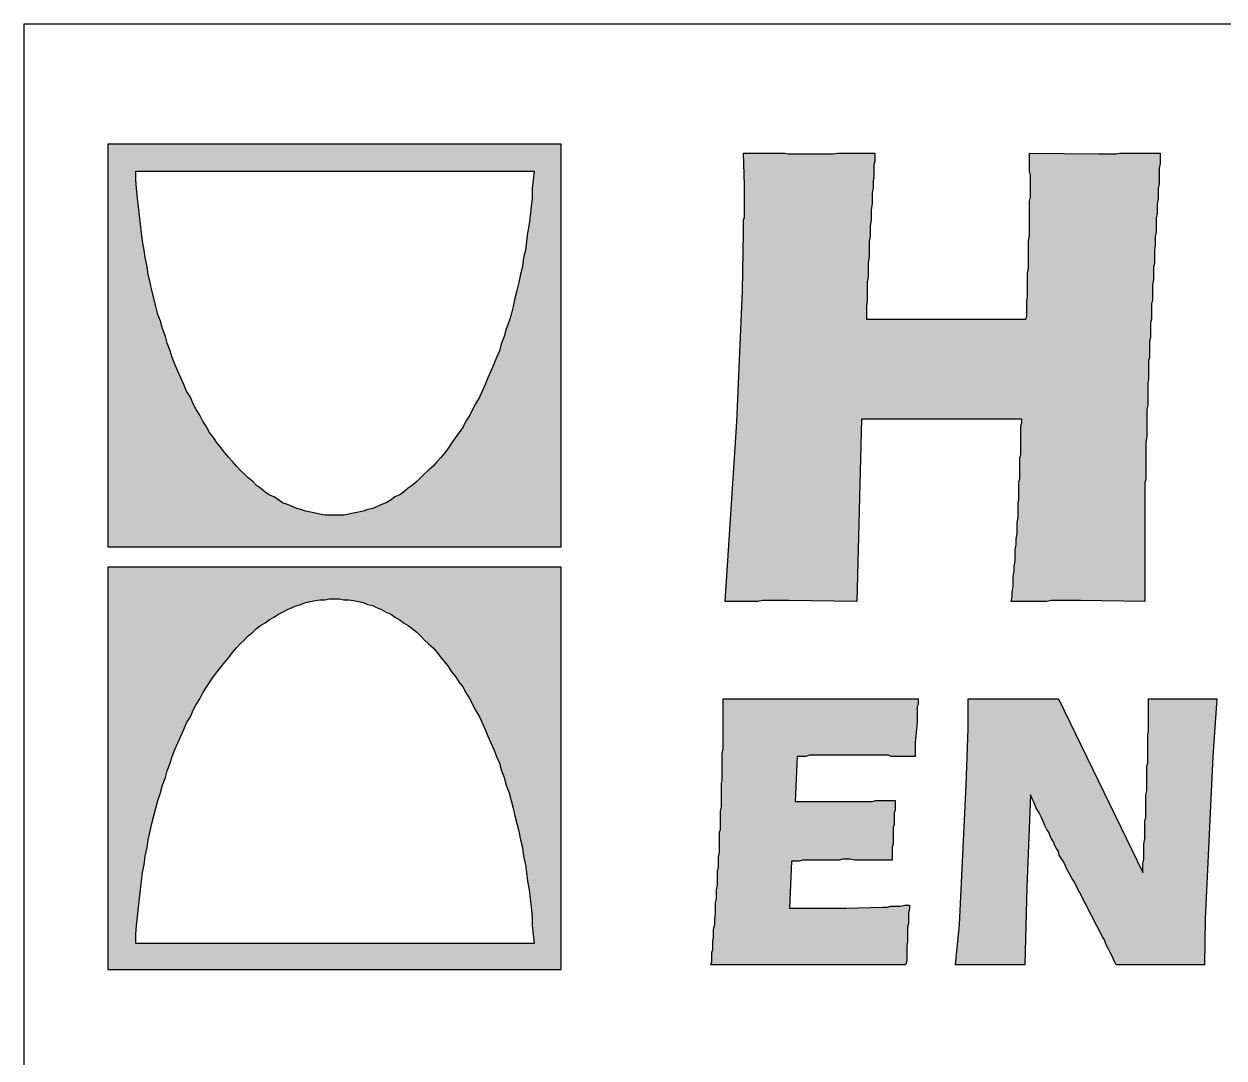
# Model space of a CAD drawing. Extents: x 0 to 48, y 0 to 36.
# Drawn here: x 44.5 to 45.535, y 6.531 to 7.422 of the extents above; entities that cross this region are included whole.
import ezdxf

# ---------------------------------------------------------------- set-up
doc = ezdxf.new("R2010")
doc.units = 0
doc.header["$LTSCALE"] = 10
doc.header["$MEASUREMENT"] = 0
doc.layers.add('BDR-18', color=1, linetype='Continuous')

# ---------------------------------------------------------------- blocks, each defined once
blk = doc.blocks.new('hel_logo_borderless')
at = {"layer": 'BDR-18', "linetype": 'ByBlock'}
h = blk.add_hatch(color=256, dxfattribs=at)
h.dxf.hatch_style = 1
h.paths.add_polyline_path([(0.4631, 1.7713), (0.4407, 1.7713), (0.0954, 1.7713), (0.0722, 1.7713), (0.0722, 1.4244), (0.4631, 1.4244)])
h.paths.add_polyline_path([(0.3844, 1.5378), (0.3811, 1.5328), (0.3786, 1.5279), (0.3753, 1.5229), (0.372, 1.5187), (0.3687, 1.5138), (0.3662, 1.5096), (0.3629, 1.5055), (0.3596, 1.5014), (0.3563, 1.498), (0.3529, 1.4939), (0.3488, 1.4906), (0.3455, 1.4873), (0.3422, 1.484), (0.3389, 1.4807), (0.3347, 1.4773), (0.3314, 1.4749), (0.3244, 1.4692), (0.3198, 1.4674), (0.3141, 1.4632), (0.3082, 1.4608), (0.3022, 1.4578), (0.2966, 1.4566), (0.2925, 1.455), (0.2884, 1.4542), (0.2842, 1.4533), (0.2801, 1.4525), (0.2759, 1.4517), (0.2718, 1.4517), (0.2677, 1.4517), (0.2635, 1.4517), (0.2594, 1.4517), (0.2552, 1.4525), (0.2511, 1.4533), (0.247, 1.4542), (0.2428, 1.455), (0.2387, 1.4566), (0.2354, 1.4575), (0.2312, 1.4591), (0.2271, 1.4608), (0.2229, 1.4624), (0.2196, 1.4649), (0.2155, 1.4674), (0.2114, 1.4691), (0.208, 1.4716), (0.2039, 1.4749), (0.2006, 1.4773), (0.1973, 1.4807), (0.1931, 1.484), (0.1898, 1.4873), (0.1865, 1.4906), (0.1832, 1.4939), (0.1799, 1.498), (0.1766, 1.5014), (0.1733, 1.5055), (0.17, 1.5096), (0.1666, 1.5138), (0.1633, 1.5187), (0.16, 1.5229), (0.1575, 1.5279), (0.1542, 1.5328), (0.1517, 1.5378), (0.1484, 1.5428), (0.1459, 1.5477), (0.1435, 1.5535), (0.1401, 1.5585), (0.1377, 1.5643), (0.1352, 1.5701), (0.1327, 1.5759), (0.1302, 1.5817), (0.1277, 1.5875), (0.1261, 1.5933), (0.1236, 1.5999), (0.1219, 1.6057), (0.1194, 1.6123), (0.1178, 1.6189), (0.1153, 1.6247), (0.1136, 1.6314), (0.112, 1.6388), (0.1103, 1.6454), (0.1072, 1.6579), (0.1062, 1.6661), (0.1045, 1.6736), (0.1037, 1.6802), (0.1021, 1.6877), (0.1012, 1.6951), (0.1004, 1.7026), (0.0996, 1.71), (0.0987, 1.7175), (0.0979, 1.7249), (0.0971, 1.7332), (0.0963, 1.7407), (0.0963, 1.7481), (0.4399, 1.7481), (0.4391, 1.7407), (0.4382, 1.7332), (0.4382, 1.7249), (0.4374, 1.7175), (0.4366, 1.71), (0.4357, 1.7026), (0.4341, 1.6951), (0.4333, 1.6877), (0.4324, 1.6802), (0.4308, 1.6736), (0.43, 1.6661), (0.4283, 1.6595), (0.4266, 1.6521), (0.425, 1.6454), (0.4233, 1.6388), (0.4208, 1.6276), (0.4184, 1.6189), (0.4159, 1.6123), (0.4142, 1.6057), (0.4117, 1.5999), (0.4101, 1.5933), (0.4076, 1.5875), (0.4051, 1.5817), (0.4026, 1.5759), (0.4001, 1.5701), (0.3977, 1.5643), (0.3941, 1.556), (0.3894, 1.5477), (0.3869, 1.5428)], flags=16)
h = blk.add_hatch(color=256, dxfattribs=at)
h.dxf.hatch_style = 1
h.paths.add_polyline_path([(0.6047, 1.3772), (0.6146, 1.532), (0.6196, 1.6446), (0.6204, 1.6951), (0.6204, 1.6976), (0.6204, 1.7001), (0.6204, 1.7026), (0.6204, 1.7059), (0.6212, 1.7084), (0.6212, 1.7109), (0.6212, 1.7133), (0.6212, 1.7158), (0.6212, 1.7191), (0.6212, 1.7216), (0.6212, 1.7241), (0.6212, 1.7266), (0.6212, 1.7291), (0.6212, 1.7316), (0.6212, 1.734), (0.6212, 1.7365), (0.6204, 1.7638), (0.6229, 1.7638), (0.6254, 1.7638), (0.6303, 1.7638), (0.6353, 1.7638), (0.6394, 1.7638), (0.6436, 1.7638), (0.6477, 1.7638), (0.6519, 1.7638), (0.656, 1.7638), (0.6593, 1.763), (0.6626, 1.763), (0.6659, 1.763), (0.6693, 1.763), (0.6726, 1.763), (0.675, 1.763), (0.6775, 1.763), (0.68, 1.763), (0.685, 1.763), (0.6866, 1.763), (0.69, 1.763), (0.6924, 1.763), (0.6949, 1.763), (0.6982, 1.763), (0.7015, 1.7638), (0.7049, 1.7638), (0.709, 1.7638), (0.7123, 1.7638), (0.7164, 1.7638), (0.7206, 1.7638), (0.7247, 1.7638), (0.7297, 1.7638), (0.7338, 1.7638), (0.7338, 1.7614), (0.7338, 1.7589), (0.7338, 1.7564), (0.733, 1.7539), (0.733, 1.7514), (0.733, 1.7489), (0.733, 1.7465), (0.733, 1.744), (0.7322, 1.739), (0.7322, 1.734), (0.7314, 1.7291), (0.7314, 1.7241), (0.7314, 1.72), (0.7305, 1.715), (0.7305, 1.71), (0.7305, 1.7059), (0.7297, 1.7009), (0.7297, 1.6959), (0.7297, 1.6918), (0.7289, 1.6877), (0.7289, 1.6827), (0.7289, 1.6786), (0.7289, 1.6744), (0.728, 1.6695), (0.728, 1.6653), (0.728, 1.6612), (0.728, 1.657), (0.7272, 1.6529), (0.7272, 1.6487), (0.7272, 1.6446), (0.7272, 1.6405), (0.7272, 1.6363), (0.7264, 1.6322), (0.7264, 1.628), (0.7264, 1.6239), (0.7264, 1.6206), (0.8638, 1.6206), (0.8647, 1.6231), (0.8647, 1.6264), (0.8647, 1.6297), (0.8647, 1.633), (0.8647, 1.6363), (0.8655, 1.6396), (0.8655, 1.6438), (0.8655, 1.6479), (0.8655, 1.6512), (0.8655, 1.6554), (0.8655, 1.6603), (0.8663, 1.6645), (0.8663, 1.6686), (0.8663, 1.6736), (0.8663, 1.6786), (0.8663, 1.681), (0.8663, 1.6827), (0.8663, 1.6852), (0.8663, 1.6877), (0.8671, 1.6926), (0.8671, 1.6968), (0.8671, 1.7009), (0.8671, 1.7051), (0.8671, 1.7092), (0.8671, 1.7133), (0.8671, 1.7166), (0.8671, 1.72), (0.8671, 1.7224), (0.868, 1.7258), (0.868, 1.7282), (0.868, 1.7307), (0.868, 1.7332), (0.868, 1.7373), (0.868, 1.739), (0.868, 1.7415), (0.868, 1.7448), (0.8671, 1.7481), (0.8671, 1.7514), (0.8671, 1.7547), (0.8671, 1.7597), (0.8671, 1.7638), (0.9268, 1.763), (0.9301, 1.763), (0.9317, 1.763), (0.9342, 1.763), (0.9359, 1.763), (0.9392, 1.763), (0.9417, 1.763), (0.945, 1.7638), (0.9483, 1.7638), (0.9524, 1.7638), (0.9566, 1.7638), (0.9607, 1.7638), (0.9649, 1.7638), (0.9673, 1.7638), (0.9698, 1.7638), (0.9723, 1.7638), (0.9748, 1.7638), (0.9773, 1.7638), (0.9798, 1.7638), (0.9798, 1.7597), (0.9798, 1.7547), (0.9789, 1.7506), (0.9789, 1.7456), (0.9789, 1.7415), (0.9789, 1.7373), (0.9781, 1.7332), (0.9781, 1.7282), (0.9781, 1.7241), (0.9773, 1.72), (0.9773, 1.7158), (0.9773, 1.7117), (0.9764, 1.7075), (0.9764, 1.7034), (0.9764, 1.7001), (0.9764, 1.6959), (0.9756, 1.6918), (0.9756, 1.6877), (0.9756, 1.6844), (0.9748, 1.6802), (0.9748, 1.6761), (0.9748, 1.6728), (0.9748, 1.6686), (0.974, 1.6653), (0.974, 1.6612), (0.974, 1.6579), (0.974, 1.6545), (0.9731, 1.6504), (0.9731, 1.6471), (0.9731, 1.6438), (0.9731, 1.6405), (0.9731, 1.6372), (0.9723, 1.6338), (0.9723, 1.6305), (0.9723, 1.6272), (0.9723, 1.6239), (0.9723, 1.6206), (0.9715, 1.6173), (0.9715, 1.614), (0.9715, 1.6107), (0.9715, 1.6082), (0.9715, 1.6049), (0.9707, 1.6016), (0.9707, 1.5991), (0.9707, 1.5958), (0.9707, 1.5933), (0.9707, 1.59), (0.9707, 1.5875), (0.9698, 1.585), (0.9698, 1.5817), (0.9698, 1.5792), (0.9698, 1.5767), (0.9698, 1.5742), (0.9698, 1.5709), (0.9698, 1.5684), (0.969, 1.5659), (0.969, 1.5635), (0.969, 1.561), (0.969, 1.5568), (0.969, 1.5519), (0.969, 1.5469), (0.9682, 1.5428), (0.9682, 1.5386), (0.9682, 1.5337), (0.9682, 1.5295), (0.9682, 1.5245), (0.9682, 1.5196), (0.9673, 1.5146), (0.9673, 1.5105), (0.9673, 1.5055), (0.9673, 1.503), (0.9673, 1.5005), (0.9673, 1.498), (0.9673, 1.4956), (0.9673, 1.4931), (0.9673, 1.4898), (0.9673, 1.4873), (0.9673, 1.4848), (0.9673, 1.4823), (0.9665, 1.4798), (0.9665, 1.4773), (0.9665, 1.4749), (0.9665, 1.4716), (0.9665, 1.4691), (0.9665, 1.4666), (0.9665, 1.4641), (0.9665, 1.4616), (0.9665, 1.4583), (0.9665, 1.4558), (0.9665, 1.4533), (0.9665, 1.45), (0.9665, 1.4475), (0.9665, 1.4451), (0.9665, 1.4417), (0.9665, 1.4393), (0.9665, 1.4368), (0.9665, 1.4335), (0.9665, 1.431), (0.9665, 1.4277), (0.9665, 1.4252), (0.9665, 1.4219), (0.9665, 1.4194), (0.9665, 1.4161), (0.9665, 1.4136), (0.9665, 1.4103), (0.9665, 1.4078), (0.9665, 1.4045), (0.9665, 1.4012), (0.9665, 1.3987), (0.9665, 1.3954), (0.9665, 1.3929), (0.9665, 1.3896), (0.9665, 1.3863), (0.9665, 1.383), (0.9665, 1.3805), (0.9665, 1.3772), (0.911, 1.378), (0.9069, 1.378), (0.9052, 1.378), (0.9028, 1.378), (0.8994, 1.378), (0.897, 1.378), (0.8936, 1.378), (0.8895, 1.378), (0.8862, 1.378), (0.8821, 1.3772), (0.8779, 1.3772), (0.8729, 1.3772), (0.8705, 1.3772), (0.868, 1.3772), (0.8655, 1.3772), (0.863, 1.3772), (0.8597, 1.3772), (0.8572, 1.3772), (0.8547, 1.3772), (0.8514, 1.3772), (0.8522, 1.3813), (0.8522, 1.3854), (0.8531, 1.3904), (0.8531, 1.3945), (0.8531, 1.3987), (0.8539, 1.4037), (0.8539, 1.4078), (0.8547, 1.4119), (0.8547, 1.4169), (0.8547, 1.4219), (0.8556, 1.426), (0.8556, 1.431), (0.8564, 1.4359), (0.8564, 1.4401), (0.8564, 1.4451), (0.8572, 1.45), (0.8572, 1.4525), (0.8572, 1.455), (0.8572, 1.4575), (0.8572, 1.46), (0.8572, 1.4624), (0.858, 1.4649), (0.858, 1.4674), (0.858, 1.4699), (0.858, 1.4724), (0.858, 1.4749), (0.858, 1.4782), (0.858, 1.4807), (0.8589, 1.4831), (0.8589, 1.4856), (0.8589, 1.4881), (0.8589, 1.4906), (0.8589, 1.4931), (0.8589, 1.4964), (0.8589, 1.4989), (0.8589, 1.5014), (0.8597, 1.5038), (0.8597, 1.5063), (0.8597, 1.5096), (0.8597, 1.5121), (0.8597, 1.5146), (0.8597, 1.5179), (0.8597, 1.5204), (0.8597, 1.5229), (0.8597, 1.5262), (0.8597, 1.5287), (0.8605, 1.5312), (0.8605, 1.5345), (0.7222, 1.5345), (0.7181, 1.3772), (0.6593, 1.378), (0.656, 1.378), (0.6535, 1.378), (0.6519, 1.378), (0.6494, 1.378), (0.6461, 1.378), (0.6436, 1.378), (0.6403, 1.378), (0.637, 1.378), (0.6328, 1.3772), (0.6287, 1.3772), (0.6245, 1.3772), (0.6204, 1.3772), (0.6179, 1.3772), (0.6154, 1.3772), (0.6129, 1.3772), (0.6105, 1.3772), (0.608, 1.3772)])
h = blk.add_hatch(color=256, dxfattribs=at)
h.dxf.hatch_style = 1
h.paths.add_polyline_path([(0.4631, 1.407), (0.0722, 1.407), (0.0722, 1.06), (0.0954, 1.06), (0.4407, 1.06), (0.4631, 1.06)])
h.paths.add_polyline_path([(0.3662, 1.3209), (0.3687, 1.3167), (0.372, 1.3126), (0.3753, 1.3076), (0.3786, 1.3035), (0.3811, 1.2985), (0.3844, 1.2935), (0.3894, 1.2836), (0.3941, 1.2753), (0.3977, 1.267), (0.4001, 1.2612), (0.4026, 1.2554), (0.4051, 1.2496), (0.4076, 1.2438), (0.4101, 1.238), (0.4117, 1.2314), (0.4142, 1.2256), (0.4159, 1.219), (0.4184, 1.2124), (0.42, 1.2058), (0.4217, 1.1991), (0.4233, 1.1925), (0.425, 1.1859), (0.4266, 1.1793), (0.4283, 1.1718), (0.43, 1.1652), (0.4308, 1.1577), (0.4324, 1.1503), (0.4333, 1.1437), (0.4341, 1.1362), (0.4357, 1.1287), (0.4366, 1.1213), (0.4374, 1.1138), (0.4382, 1.1056), (0.4382, 1.0981), (0.4391, 1.0907), (0.4399, 1.0824), (0.0963, 1.0824), (0.0963, 1.0907), (0.0971, 1.0981), (0.0979, 1.1056), (0.0987, 1.1138), (0.0996, 1.1213), (0.1004, 1.1287), (0.1012, 1.1362), (0.1021, 1.1437), (0.1037, 1.1503), (0.1045, 1.1577), (0.1062, 1.1652), (0.107, 1.1718), (0.1087, 1.1793), (0.1103, 1.1859), (0.112, 1.1925), (0.1136, 1.1991), (0.1153, 1.2058), (0.1178, 1.2124), (0.1194, 1.219), (0.1219, 1.2256), (0.1236, 1.2314), (0.1261, 1.238), (0.1277, 1.2438), (0.1302, 1.2496), (0.1327, 1.2554), (0.1352, 1.2612), (0.1377, 1.267), (0.1401, 1.2728), (0.1435, 1.2778), (0.1474, 1.2871), (0.1517, 1.2935), (0.1542, 1.2985), (0.1575, 1.3035), (0.162, 1.3109), (0.1666, 1.3167), (0.17, 1.3209), (0.1733, 1.325), (0.1766, 1.3291), (0.1799, 1.3333), (0.1832, 1.3374), (0.1865, 1.3407), (0.1898, 1.344), (0.1931, 1.3473), (0.1973, 1.3507), (0.2018, 1.3552), (0.208, 1.3589), (0.2114, 1.3614), (0.2155, 1.3639), (0.2254, 1.3699), (0.2312, 1.3722), (0.2403, 1.3758), (0.247, 1.3772), (0.2511, 1.378), (0.2552, 1.3788), (0.2594, 1.3788), (0.2635, 1.3796), (0.2677, 1.3796), (0.2718, 1.3796), (0.2759, 1.3788), (0.2801, 1.3788), (0.2842, 1.378), (0.2884, 1.3772), (0.298, 1.3752), (0.3041, 1.3722), (0.3141, 1.3682), (0.3198, 1.3639), (0.324, 1.3614), (0.3273, 1.3589), (0.3322, 1.356), (0.3389, 1.3507), (0.3422, 1.3473), (0.3488, 1.3407), (0.3529, 1.3374), (0.3563, 1.3333), (0.3596, 1.3291), (0.3629, 1.325)], flags=16)
h = blk.add_hatch(color=256, dxfattribs=at)
h.dxf.hatch_style = 1
h.paths.add_polyline_path([(0.5922, 1.0642), (0.5931, 1.0666), (0.5931, 1.0691), (0.5931, 1.0716), (0.5931, 1.0749), (0.5939, 1.0774), (0.5939, 1.0799), (0.5939, 1.0824), (0.5939, 1.0849), (0.5947, 1.0873), (0.5947, 1.0898), (0.5947, 1.0948), (0.5956, 1.0989), (0.5956, 1.1039), (0.5964, 1.108), (0.5964, 1.113), (0.5964, 1.1172), (0.5972, 1.1213), (0.5972, 1.1254), (0.5972, 1.1287), (0.598, 1.1329), (0.598, 1.137), (0.598, 1.1403), (0.598, 1.1445), (0.5989, 1.1486), (0.5989, 1.1528), (0.5989, 1.1569), (0.5997, 1.161), (0.5997, 1.166), (0.5997, 1.171), (0.5997, 1.1735), (0.5997, 1.1759), (0.5997, 1.1784), (0.6005, 1.1809), (0.6005, 1.1834), (0.6005, 1.1859), (0.6005, 1.1884), (0.6005, 1.1917), (0.6005, 1.1942), (0.6005, 1.1966), (0.6014, 1.2), (0.6014, 1.2024), (0.6014, 1.2058), (0.6014, 1.2082), (0.6014, 1.2116), (0.6014, 1.2149), (0.6014, 1.2173), (0.6014, 1.2207), (0.6022, 1.2231), (0.6022, 1.2265), (0.6022, 1.2289), (0.6022, 1.2314), (0.6022, 1.2339), (0.6022, 1.2364), (0.6022, 1.2397), (0.6022, 1.2414), (0.6022, 1.2463), (0.603, 1.2505), (0.603, 1.2546), (0.603, 1.2587), (0.603, 1.2629), (0.603, 1.2662), (0.603, 1.2687), (0.603, 1.272), (0.603, 1.2745), (0.603, 1.277), (0.603, 1.2786), (0.603, 1.2935), (0.608, 1.2935), (0.6121, 1.2935), (0.6171, 1.2935), (0.6221, 1.2935), (0.6245, 1.2935), (0.627, 1.2935), (0.6295, 1.2935), (0.632, 1.2935), (0.6345, 1.2935), (0.637, 1.2935), (0.6394, 1.2935), (0.6419, 1.2935), (0.6452, 1.2935), (0.6477, 1.2935), (0.6502, 1.2935), (0.6535, 1.2935), (0.656, 1.2935), (0.6593, 1.2935), (0.6618, 1.2935), (0.6651, 1.2935), (0.6676, 1.2935), (0.6709, 1.2935), (0.6734, 1.2935), (0.6767, 1.2935), (0.68, 1.2935), (0.6825, 1.2935), (0.6858, 1.2935), (0.6891, 1.2935), (0.6916, 1.2935), (0.6949, 1.2935), (0.6974, 1.2935), (0.7007, 1.2935), (0.7032, 1.2935), (0.7057, 1.2935), (0.709, 1.2935), (0.7115, 1.2935), (0.714, 1.2935), (0.7173, 1.2935), (0.7198, 1.2935), (0.7222, 1.2935), (0.7247, 1.2935), (0.7272, 1.2935), (0.7305, 1.2935), (0.733, 1.2935), (0.7355, 1.2935), (0.738, 1.2935), (0.7405, 1.2935), (0.7429, 1.2935), (0.7454, 1.2935), (0.7479, 1.2935), (0.7529, 1.2935), (0.757, 1.2935), (0.762, 1.2935), (0.767, 1.2935), (0.7711, 1.2935), (0.7711, 1.2886), (0.7703, 1.2869), (0.7703, 1.2836), (0.7703, 1.2819), (0.7703, 1.2794), (0.7703, 1.277), (0.7703, 1.2737), (0.7686, 1.2554), (0.7686, 1.2521), (0.7686, 1.2496), (0.7686, 1.2463), (0.7686, 1.2438), (0.7653, 1.2438), (0.762, 1.2438), (0.7578, 1.2438), (0.7545, 1.2438), (0.7512, 1.2438), (0.7479, 1.2438), (0.7454, 1.2447), (0.7421, 1.2447), (0.7388, 1.2447), (0.7363, 1.2447), (0.733, 1.2447), (0.7305, 1.2447), (0.728, 1.2447), (0.7247, 1.2447), (0.7222, 1.2447), (0.7198, 1.2447), (0.7173, 1.2447), (0.7148, 1.2447), (0.7123, 1.2447), (0.7098, 1.2447), (0.7057, 1.2447), (0.7015, 1.2447), (0.6982, 1.2447), (0.6957, 1.2447), (0.6924, 1.2447), (0.6908, 1.2447), (0.6883, 1.2447), (0.6866, 1.2447), (0.6842, 1.2447), (0.6808, 1.2447), (0.6775, 1.2447), (0.6742, 1.2438), (0.6709, 1.2438), (0.6668, 1.2438), (0.6651, 1.2049), (0.6701, 1.2049), (0.6742, 1.2049), (0.6767, 1.2049), (0.6792, 1.2049), (0.6817, 1.2049), (0.6842, 1.2049), (0.6866, 1.2049), (0.69, 1.2049), (0.6924, 1.2049), (0.6949, 1.2049), (0.6982, 1.2049), (0.7007, 1.2049), (0.704, 1.2049), (0.7065, 1.2049), (0.709, 1.2049), (0.7123, 1.2049), (0.7148, 1.2049), (0.7164, 1.2049), (0.7189, 1.2049), (0.7222, 1.2049), (0.7247, 1.2049), (0.728, 1.2049), (0.7314, 1.2049), (0.7347, 1.2058), (0.7388, 1.2058), (0.7429, 1.2058), (0.7471, 1.2058), (0.7512, 1.2058), (0.7512, 1.2033), (0.7512, 1.2), (0.7512, 1.1975), (0.7504, 1.195), (0.7504, 1.1917), (0.7504, 1.1884), (0.7504, 1.1851), (0.7496, 1.1826), (0.7496, 1.1793), (0.7496, 1.1759), (0.7496, 1.1726), (0.7496, 1.1685), (0.7487, 1.1652), (0.7487, 1.1619), (0.7487, 1.1586), (0.7487, 1.1544), (0.7454, 1.1544), (0.7421, 1.1544), (0.7396, 1.1544), (0.7363, 1.1544), (0.7338, 1.1544), (0.7305, 1.1544), (0.728, 1.1544), (0.7256, 1.1544), (0.7231, 1.1544), (0.7206, 1.1544), (0.7164, 1.1544), (0.7123, 1.1552), (0.7082, 1.1552), (0.7057, 1.1552), (0.7032, 1.1544), (0.7007, 1.1544), (0.6982, 1.1544), (0.6949, 1.1544), (0.6924, 1.1544), (0.6891, 1.1544), (0.6866, 1.1544), (0.6833, 1.1544), (0.6808, 1.1544), (0.6775, 1.1544), (0.675, 1.1544), (0.6717, 1.1544), (0.6684, 1.1536), (0.6651, 1.1536), (0.6618, 1.1536), (0.6601, 1.113), (0.6775, 1.113), (0.68, 1.113), (0.6825, 1.113), (0.6858, 1.113), (0.6891, 1.113), (0.6933, 1.113), (0.6957, 1.113), (0.6982, 1.113), (0.7007, 1.113), (0.7032, 1.113), (0.7065, 1.113), (0.709, 1.113), (0.7405, 1.1138), (0.7421, 1.1138), (0.7446, 1.1138), (0.7471, 1.1147), (0.7496, 1.1147), (0.7529, 1.1147), (0.7562, 1.1147), (0.7595, 1.1155), (0.7636, 1.1155), (0.7636, 1.1122), (0.7628, 1.1089), (0.7628, 1.1064), (0.7628, 1.1031), (0.7628, 1.0998), (0.762, 1.0965), (0.762, 1.0931), (0.762, 1.0898), (0.762, 1.0865), (0.762, 1.084), (0.7612, 1.0807), (0.7612, 1.0774), (0.7612, 1.0741), (0.7612, 1.0708), (0.7612, 1.0675), (0.7603, 1.0642), (0.7562, 1.0642), (0.7512, 1.0642), (0.7463, 1.0642), (0.7421, 1.0642), (0.7371, 1.0642), (0.7322, 1.0642), (0.7297, 1.0642), (0.7272, 1.0642), (0.7247, 1.0642), (0.7222, 1.0642), (0.7198, 1.0642), (0.7173, 1.0642), (0.7148, 1.0642), (0.7123, 1.0642), (0.709, 1.0642), (0.7065, 1.0642), (0.704, 1.0642), (0.7015, 1.0642), (0.6991, 1.0642), (0.6966, 1.0642), (0.6933, 1.0642), (0.6908, 1.0642), (0.6883, 1.0642), (0.6858, 1.0642), (0.6825, 1.0642), (0.68, 1.0642), (0.6138, 1.0642)])
h = blk.add_hatch(color=256, dxfattribs=at)
h.dxf.hatch_style = 1
h.paths.add_polyline_path([(0.8034, 1.0642), (0.8067, 1.0989), (0.8125, 1.219), (0.8142, 1.2679), (0.8142, 1.2935), (0.8175, 1.2935), (0.82, 1.2935), (0.8224, 1.2935), (0.8257, 1.2935), (0.8282, 1.2935), (0.8307, 1.2935), (0.834, 1.2935), (0.8365, 1.2935), (0.839, 1.2935), (0.8415, 1.2935), (0.844, 1.2935), (0.8464, 1.2935), (0.8506, 1.2935), (0.8556, 1.2935), (0.8589, 1.2935), (0.863, 1.2935), (0.8663, 1.2935), (0.8713, 1.2935), (0.8729, 1.2935), (0.8754, 1.2935), (0.8779, 1.2935), (0.8804, 1.2935), (0.8829, 1.2935), (0.8862, 1.2935), (0.8887, 1.2935), (0.892, 1.2935), (0.9557, 1.1627), (0.9649, 1.1437), (0.9649, 1.1478), (0.9649, 1.1511), (0.9657, 1.1552), (0.9657, 1.1594), (0.9657, 1.1635), (0.9657, 1.1685), (0.9665, 1.1726), (0.9665, 1.1751), (0.9665, 1.1776), (0.9665, 1.1801), (0.9665, 1.1826), (0.9665, 1.1859), (0.9665, 1.1884), (0.9673, 1.1909), (0.9673, 1.1933), (0.9673, 1.1966), (0.9673, 1.1991), (0.9673, 1.2016), (0.9673, 1.2049), (0.9673, 1.2074), (0.9673, 1.2107), (0.9682, 1.214), (0.9682, 1.2165), (0.9682, 1.2198), (0.9682, 1.2231), (0.9682, 1.2265), (0.9682, 1.2298), (0.9682, 1.2323), (0.9682, 1.2356), (0.969, 1.238), (0.969, 1.2414), (0.969, 1.2438), (0.969, 1.2472), (0.969, 1.2496), (0.969, 1.2521), (0.969, 1.2546), (0.969, 1.2571), (0.969, 1.2596), (0.969, 1.2621), (0.9698, 1.2662), (0.9698, 1.2703), (0.9698, 1.2745), (0.9698, 1.2786), (0.9698, 1.2819), (0.9698, 1.2852), (0.9698, 1.2886), (0.9698, 1.291), (0.9698, 1.2935), (0.9748, 1.2935), (0.9789, 1.2935), (0.9831, 1.2935), (0.9864, 1.2935), (0.9905, 1.2935), (0.9938, 1.2935), (0.9963, 1.2935), (0.9996, 1.2935), (1.0013, 1.2935), (1.0029, 1.2935), (1.0063, 1.2935), (1.0096, 1.2935), (1.0137, 1.2935), (1.0154, 1.2935), (1.0179, 1.2935), (1.0203, 1.2935), (1.0228, 1.2935), (1.0261, 1.2935), (1.0286, 1.2935), (1.0253, 1.2438), (1.0187, 1.1039), (1.0179, 1.0642), (1.0129, 1.0642), (1.0079, 1.0642), (1.0038, 1.0642), (0.9988, 1.0642), (0.9947, 1.0642), (0.9897, 1.0642), (0.9856, 1.0642), (0.9814, 1.0642), (0.9773, 1.0642), (0.9731, 1.0642), (0.969, 1.0642), (0.9665, 1.0642), (0.964, 1.0642), (0.9615, 1.0642), (0.9591, 1.0642), (0.9566, 1.0642), (0.9541, 1.0642), (0.9508, 1.0642), (0.9483, 1.0642), (0.945, 1.0642), (0.9417, 1.0642), (0.94, 1.0675), (0.9384, 1.0716), (0.9367, 1.0749), (0.935, 1.0782), (0.9334, 1.0807), (0.9326, 1.0832), (0.9317, 1.0857), (0.9301, 1.0882), (0.9052, 1.1362), (0.9036, 1.1387), (0.9019, 1.142), (0.9003, 1.1445), (0.8986, 1.1478), (0.8978, 1.1503), (0.8961, 1.1536), (0.8945, 1.1561), (0.8928, 1.1586), (0.892, 1.1619), (0.8903, 1.1644), (0.8887, 1.1677), (0.8879, 1.1701), (0.8862, 1.1726), (0.8845, 1.1759), (0.8837, 1.1784), (0.8821, 1.1809), (0.8804, 1.1842), (0.8787, 1.1884), (0.8771, 1.1917), (0.8754, 1.195), (0.8729, 1.1991), (0.8713, 1.2033), (0.8696, 1.2066), (0.868, 1.2107), (0.8647, 1.1312), (0.863, 1.0642), (0.8589, 1.0642), (0.8547, 1.0642), (0.8506, 1.0642), (0.8464, 1.0642), (0.8431, 1.0642), (0.8398, 1.0642), (0.8373, 1.0642), (0.8349, 1.0642), (0.8324, 1.0642), (0.8299, 1.0642), (0.8266, 1.0642), (0.8224, 1.0642), (0.8191, 1.0642), (0.8166, 1.0642), (0.8142, 1.0642), (0.8117, 1.0642), (0.8092, 1.0642), (0.8067, 1.0642)])
for points in [[(0.4631, 1.7713), (0.4407, 1.7713), (0.0954, 1.7713), (0.0722, 1.7713), (0.0722, 1.4244), (0.4631, 1.4244)], [(0.6047, 1.3772), (0.6146, 1.532), (0.6196, 1.6446), (0.6204, 1.6951), (0.6204, 1.6976), (0.6204, 1.7001), (0.6204, 1.7026), (0.6204, 1.7059), (0.6212, 1.7084), (0.6212, 1.7109), (0.6212, 1.7133), (0.6212, 1.7158), (0.6212, 1.7191), (0.6212, 1.7216), (0.6212, 1.7241), (0.6212, 1.7266), (0.6212, 1.7291), (0.6212, 1.7316), (0.6212, 1.734), (0.6212, 1.7365), (0.6204, 1.7638), (0.6229, 1.7638), (0.6254, 1.7638), (0.6303, 1.7638), (0.6353, 1.7638), (0.6394, 1.7638), (0.6436, 1.7638), (0.6477, 1.7638), (0.6519, 1.7638), (0.656, 1.7638), (0.6593, 1.763), (0.6626, 1.763), (0.6659, 1.763), (0.6693, 1.763), (0.6726, 1.763), (0.675, 1.763), (0.6775, 1.763), (0.68, 1.763), (0.685, 1.763), (0.6866, 1.763), (0.69, 1.763), (0.6924, 1.763), (0.6949, 1.763), (0.6982, 1.763), (0.7015, 1.7638), (0.7049, 1.7638), (0.709, 1.7638), (0.7123, 1.7638), (0.7164, 1.7638), (0.7206, 1.7638), (0.7247, 1.7638), (0.7297, 1.7638), (0.7338, 1.7638), (0.7338, 1.7614), (0.7338, 1.7589), (0.7338, 1.7564), (0.733, 1.7539), (0.733, 1.7514), (0.733, 1.7489), (0.733, 1.7465), (0.733, 1.744), (0.7322, 1.739), (0.7322, 1.734), (0.7314, 1.7291), (0.7314, 1.7241), (0.7314, 1.72), (0.7305, 1.715), (0.7305, 1.71), (0.7305, 1.7059), (0.7297, 1.7009), (0.7297, 1.6959), (0.7297, 1.6918), (0.7289, 1.6877), (0.7289, 1.6827), (0.7289, 1.6786), (0.7289, 1.6744), (0.728, 1.6695), (0.728, 1.6653), (0.728, 1.6612), (0.728, 1.657), (0.7272, 1.6529), (0.7272, 1.6487), (0.7272, 1.6446), (0.7272, 1.6405), (0.7272, 1.6363), (0.7264, 1.6322), (0.7264, 1.628), (0.7264, 1.6239), (0.7264, 1.6206), (0.8638, 1.6206), (0.8647, 1.6231), (0.8647, 1.6264), (0.8647, 1.6297), (0.8647, 1.633), (0.8647, 1.6363), (0.8655, 1.6396), (0.8655, 1.6438), (0.8655, 1.6479), (0.8655, 1.6512), (0.8655, 1.6554), (0.8655, 1.6603), (0.8663, 1.6645), (0.8663, 1.6686), (0.8663, 1.6736), (0.8663, 1.6786), (0.8663, 1.681), (0.8663, 1.6827), (0.8663, 1.6852), (0.8663, 1.6877), (0.8671, 1.6926), (0.8671, 1.6968), (0.8671, 1.7009), (0.8671, 1.7051), (0.8671, 1.7092), (0.8671, 1.7133), (0.8671, 1.7166), (0.8671, 1.72), (0.8671, 1.7224), (0.868, 1.7258), (0.868, 1.7282), (0.868, 1.7307), (0.868, 1.7332), (0.868, 1.7373), (0.868, 1.739), (0.868, 1.7415), (0.868, 1.7448), (0.8671, 1.7481), (0.8671, 1.7514), (0.8671, 1.7547), (0.8671, 1.7597), (0.8671, 1.7638), (0.9268, 1.763), (0.9301, 1.763), (0.9317, 1.763), (0.9342, 1.763), (0.9359, 1.763), (0.9392, 1.763), (0.9417, 1.763), (0.945, 1.7638), (0.9483, 1.7638), (0.9524, 1.7638), (0.9566, 1.7638), (0.9607, 1.7638), (0.9649, 1.7638), (0.9673, 1.7638), (0.9698, 1.7638), (0.9723, 1.7638), (0.9748, 1.7638), (0.9773, 1.7638), (0.9798, 1.7638), (0.9798, 1.7597), (0.9798, 1.7547), (0.9789, 1.7506), (0.9789, 1.7456), (0.9789, 1.7415), (0.9789, 1.7373), (0.9781, 1.7332), (0.9781, 1.7282), (0.9781, 1.7241), (0.9773, 1.72), (0.9773, 1.7158), (0.9773, 1.7117), (0.9764, 1.7075), (0.9764, 1.7034), (0.9764, 1.7001), (0.9764, 1.6959), (0.9756, 1.6918), (0.9756, 1.6877), (0.9756, 1.6844), (0.9748, 1.6802), (0.9748, 1.6761), (0.9748, 1.6728), (0.9748, 1.6686), (0.974, 1.6653), (0.974, 1.6612), (0.974, 1.6579), (0.974, 1.6545), (0.9731, 1.6504), (0.9731, 1.6471), (0.9731, 1.6438), (0.9731, 1.6405), (0.9731, 1.6372), (0.9723, 1.6338), (0.9723, 1.6305), (0.9723, 1.6272), (0.9723, 1.6239), (0.9723, 1.6206), (0.9715, 1.6173), (0.9715, 1.614), (0.9715, 1.6107), (0.9715, 1.6082), (0.9715, 1.6049), (0.9707, 1.6016), (0.9707, 1.5991), (0.9707, 1.5958), (0.9707, 1.5933), (0.9707, 1.59), (0.9707, 1.5875), (0.9698, 1.585), (0.9698, 1.5817), (0.9698, 1.5792), (0.9698, 1.5767), (0.9698, 1.5742), (0.9698, 1.5709), (0.9698, 1.5684), (0.969, 1.5659), (0.969, 1.5635), (0.969, 1.561), (0.969, 1.5568), (0.969, 1.5519), (0.969, 1.5469), (0.9682, 1.5428), (0.9682, 1.5386), (0.9682, 1.5337), (0.9682, 1.5295), (0.9682, 1.5245), (0.9682, 1.5196), (0.9673, 1.5146), (0.9673, 1.5105), (0.9673, 1.5055), (0.9673, 1.503), (0.9673, 1.5005), (0.9673, 1.498), (0.9673, 1.4956), (0.9673, 1.4931), (0.9673, 1.4898), (0.9673, 1.4873), (0.9673, 1.4848), (0.9673, 1.4823), (0.9665, 1.4798), (0.9665, 1.4773), (0.9665, 1.4749), (0.9665, 1.4716), (0.9665, 1.4691), (0.9665, 1.4666), (0.9665, 1.4641), (0.9665, 1.4616), (0.9665, 1.4583), (0.9665, 1.4558), (0.9665, 1.4533), (0.9665, 1.45), (0.9665, 1.4475), (0.9665, 1.4451), (0.9665, 1.4417), (0.9665, 1.4393), (0.9665, 1.4368), (0.9665, 1.4335), (0.9665, 1.431), (0.9665, 1.4277), (0.9665, 1.4252), (0.9665, 1.4219), (0.9665, 1.4194), (0.9665, 1.4161), (0.9665, 1.4136), (0.9665, 1.4103), (0.9665, 1.4078), (0.9665, 1.4045), (0.9665, 1.4012), (0.9665, 1.3987), (0.9665, 1.3954), (0.9665, 1.3929), (0.9665, 1.3896), (0.9665, 1.3863), (0.9665, 1.383), (0.9665, 1.3805), (0.9665, 1.3772), (0.911, 1.378), (0.9069, 1.378), (0.9052, 1.378), (0.9028, 1.378), (0.8994, 1.378), (0.897, 1.378), (0.8936, 1.378), (0.8895, 1.378), (0.8862, 1.378), (0.8821, 1.3772), (0.8779, 1.3772), (0.8729, 1.3772), (0.8705, 1.3772), (0.868, 1.3772), (0.8655, 1.3772), (0.863, 1.3772), (0.8597, 1.3772), (0.8572, 1.3772), (0.8547, 1.3772), (0.8514, 1.3772), (0.8522, 1.3813), (0.8522, 1.3854), (0.8531, 1.3904), (0.8531, 1.3945), (0.8531, 1.3987), (0.8539, 1.4037), (0.8539, 1.4078), (0.8547, 1.4119), (0.8547, 1.4169), (0.8547, 1.4219), (0.8556, 1.426), (0.8556, 1.431), (0.8564, 1.4359), (0.8564, 1.4401), (0.8564, 1.4451), (0.8572, 1.45), (0.8572, 1.4525), (0.8572, 1.455), (0.8572, 1.4575), (0.8572, 1.46), (0.8572, 1.4624), (0.858, 1.4649), (0.858, 1.4674), (0.858, 1.4699), (0.858, 1.4724), (0.858, 1.4749), (0.858, 1.4782), (0.858, 1.4807), (0.8589, 1.4831), (0.8589, 1.4856), (0.8589, 1.4881), (0.8589, 1.4906), (0.8589, 1.4931), (0.8589, 1.4964), (0.8589, 1.4989), (0.8589, 1.5014), (0.8597, 1.5038), (0.8597, 1.5063), (0.8597, 1.5096), (0.8597, 1.5121), (0.8597, 1.5146), (0.8597, 1.5179), (0.8597, 1.5204), (0.8597, 1.5229), (0.8597, 1.5262), (0.8597, 1.5287), (0.8605, 1.5312), (0.8605, 1.5345), (0.7222, 1.5345), (0.7181, 1.3772), (0.6593, 1.378), (0.656, 1.378), (0.6535, 1.378), (0.6519, 1.378), (0.6494, 1.378), (0.6461, 1.378), (0.6436, 1.378), (0.6403, 1.378), (0.637, 1.378), (0.6328, 1.3772), (0.6287, 1.3772), (0.6245, 1.3772), (0.6204, 1.3772), (0.6179, 1.3772), (0.6154, 1.3772), (0.6129, 1.3772), (0.6105, 1.3772), (0.608, 1.3772)], [(0.2677, 1.4517), (0.2635, 1.4517), (0.2594, 1.4517), (0.2552, 1.4525), (0.2511, 1.4533), (0.247, 1.4542), (0.2428, 1.455), (0.2387, 1.4566), (0.2354, 1.4575), (0.2312, 1.4591), (0.2271, 1.4608), (0.2229, 1.4624), (0.2196, 1.4649), (0.2155, 1.4674), (0.2114, 1.4691), (0.208, 1.4716), (0.2039, 1.4749), (0.2006, 1.4773), (0.1973, 1.4807), (0.1931, 1.484), (0.1898, 1.4873), (0.1865, 1.4906), (0.1832, 1.4939), (0.1799, 1.498), (0.1766, 1.5014), (0.1733, 1.5055), (0.17, 1.5096), (0.1666, 1.5138), (0.1633, 1.5187), (0.16, 1.5229), (0.1575, 1.5279), (0.1542, 1.5328), (0.1517, 1.5378), (0.1484, 1.5428), (0.1459, 1.5477), (0.1435, 1.5535), (0.1401, 1.5585), (0.1377, 1.5643), (0.1352, 1.5701), (0.1327, 1.5759), (0.1302, 1.5817), (0.1277, 1.5875), (0.1261, 1.5933), (0.1236, 1.5999), (0.1219, 1.6057), (0.1194, 1.6123), (0.1178, 1.6189), (0.1153, 1.6247), (0.1136, 1.6314), (0.112, 1.6388), (0.1103, 1.6454), (0.1087, 1.6521), (0.107, 1.6595), (0.1062, 1.6661), (0.1045, 1.6736), (0.1037, 1.6802), (0.1021, 1.6877), (0.1012, 1.6951), (0.1004, 1.7026), (0.0996, 1.71), (0.0987, 1.7175), (0.0979, 1.7249), (0.0971, 1.7332), (0.0963, 1.7407), (0.0963, 1.7481), (0.4399, 1.7481), (0.4391, 1.7407), (0.4382, 1.7332), (0.4382, 1.7249), (0.4374, 1.7175), (0.4366, 1.71), (0.4357, 1.7026), (0.4341, 1.6951), (0.4333, 1.6877), (0.4324, 1.6802), (0.4308, 1.6736), (0.43, 1.6661), (0.4283, 1.6595), (0.4266, 1.6521), (0.425, 1.6454), (0.4233, 1.6388), (0.4217, 1.6314), (0.42, 1.6247), (0.4184, 1.6189), (0.4159, 1.6123), (0.4142, 1.6057), (0.4117, 1.5999), (0.4101, 1.5933), (0.4076, 1.5875), (0.4051, 1.5817), (0.4026, 1.5759), (0.4001, 1.5701), (0.3977, 1.5643), (0.3952, 1.5585), (0.3927, 1.5535), (0.3894, 1.5477), (0.3869, 1.5428), (0.3844, 1.5378), (0.3811, 1.5328), (0.3786, 1.5279), (0.3753, 1.5229), (0.372, 1.5187), (0.3687, 1.5138), (0.3662, 1.5096), (0.3629, 1.5055), (0.3596, 1.5014), (0.3563, 1.498), (0.3529, 1.4939), (0.3488, 1.4906), (0.3455, 1.4873), (0.3422, 1.484), (0.3389, 1.4807), (0.3347, 1.4773), (0.3314, 1.4749), (0.3273, 1.4716), (0.324, 1.4691), (0.3198, 1.4674), (0.3165, 1.4649), (0.3124, 1.4624), (0.3082, 1.4608), (0.3049, 1.4591), (0.3008, 1.4575), (0.2966, 1.4566), (0.2925, 1.455), (0.2884, 1.4542), (0.2842, 1.4533), (0.2801, 1.4525), (0.2759, 1.4517), (0.2718, 1.4517)], [(0.0722, 1.06), (0.0954, 1.06), (0.4407, 1.06), (0.4631, 1.06), (0.4631, 1.407), (0.0722, 1.407)], [(0.2677, 1.3796), (0.2718, 1.3796), (0.2759, 1.3788), (0.2801, 1.3788), (0.2842, 1.378), (0.2884, 1.3772), (0.2925, 1.3763), (0.2966, 1.3747), (0.3008, 1.3738), (0.3041, 1.3722), (0.3082, 1.3705), (0.3124, 1.368), (0.3165, 1.3664), (0.3198, 1.3639), (0.324, 1.3614), (0.3273, 1.3589), (0.3314, 1.3565), (0.3347, 1.354), (0.3389, 1.3507), (0.3422, 1.3473), (0.3455, 1.344), (0.3488, 1.3407), (0.3529, 1.3374), (0.3563, 1.3333), (0.3596, 1.3291), (0.3629, 1.325), (0.3662, 1.3209), (0.3687, 1.3167), (0.372, 1.3126), (0.3753, 1.3076), (0.3786, 1.3035), (0.3811, 1.2985), (0.3844, 1.2935), (0.3869, 1.2886), (0.3894, 1.2836), (0.3927, 1.2778), (0.3952, 1.2728), (0.3977, 1.267), (0.4001, 1.2612), (0.4026, 1.2554), (0.4051, 1.2496), (0.4076, 1.2438), (0.4101, 1.238), (0.4117, 1.2314), (0.4142, 1.2256), (0.4159, 1.219), (0.4184, 1.2124), (0.42, 1.2058), (0.4217, 1.1991), (0.4233, 1.1925), (0.425, 1.1859), (0.4266, 1.1793), (0.4283, 1.1718), (0.43, 1.1652), (0.4308, 1.1577), (0.4324, 1.1503), (0.4333, 1.1437), (0.4341, 1.1362), (0.4357, 1.1287), (0.4366, 1.1213), (0.4374, 1.1138), (0.4382, 1.1056), (0.4382, 1.0981), (0.4391, 1.0907), (0.4399, 1.0824), (0.0963, 1.0824), (0.0963, 1.0907), (0.0971, 1.0981), (0.0979, 1.1056), (0.0987, 1.1138), (0.0996, 1.1213), (0.1004, 1.1287), (0.1012, 1.1362), (0.1021, 1.1437), (0.1037, 1.1503), (0.1045, 1.1577), (0.1062, 1.1652), (0.107, 1.1718), (0.1087, 1.1793), (0.1103, 1.1859), (0.112, 1.1925), (0.1136, 1.1991), (0.1153, 1.2058), (0.1178, 1.2124), (0.1194, 1.219), (0.1219, 1.2256), (0.1236, 1.2314), (0.1261, 1.238), (0.1277, 1.2438), (0.1302, 1.2496), (0.1327, 1.2554), (0.1352, 1.2612), (0.1377, 1.267), (0.1401, 1.2728), (0.1435, 1.2778), (0.1459, 1.2836), (0.1484, 1.2886), (0.1517, 1.2935), (0.1542, 1.2985), (0.1575, 1.3035), (0.16, 1.3076), (0.1633, 1.3126), (0.1666, 1.3167), (0.17, 1.3209), (0.1733, 1.325), (0.1766, 1.3291), (0.1799, 1.3333), (0.1832, 1.3374), (0.1865, 1.3407), (0.1898, 1.344), (0.1931, 1.3473), (0.1973, 1.3507), (0.2006, 1.354), (0.2039, 1.3565), (0.208, 1.3589), (0.2114, 1.3614), (0.2155, 1.3639), (0.2196, 1.3664), (0.2229, 1.368), (0.2271, 1.3705), (0.2312, 1.3722), (0.2354, 1.3738), (0.2387, 1.3747), (0.2428, 1.3763), (0.247, 1.3772), (0.2511, 1.378), (0.2552, 1.3788), (0.2594, 1.3788), (0.2635, 1.3796)], [(0.5922, 1.0642), (0.5931, 1.0666), (0.5931, 1.0691), (0.5931, 1.0716), (0.5931, 1.0749), (0.5939, 1.0774), (0.5939, 1.0799), (0.5939, 1.0824), (0.5939, 1.0849), (0.5947, 1.0873), (0.5947, 1.0898), (0.5947, 1.0948), (0.5956, 1.0989), (0.5956, 1.1039), (0.5964, 1.108), (0.5964, 1.113), (0.5964, 1.1172), (0.5972, 1.1213), (0.5972, 1.1254), (0.5972, 1.1287), (0.598, 1.1329), (0.598, 1.137), (0.598, 1.1403), (0.598, 1.1445), (0.5989, 1.1486), (0.5989, 1.1528), (0.5989, 1.1569), (0.5997, 1.161), (0.5997, 1.166), (0.5997, 1.171), (0.5997, 1.1735), (0.5997, 1.1759), (0.5997, 1.1784), (0.6005, 1.1809), (0.6005, 1.1834), (0.6005, 1.1859), (0.6005, 1.1884), (0.6005, 1.1917), (0.6005, 1.1942), (0.6005, 1.1966), (0.6014, 1.2), (0.6014, 1.2024), (0.6014, 1.2058), (0.6014, 1.2082), (0.6014, 1.2116), (0.6014, 1.2149), (0.6014, 1.2173), (0.6014, 1.2207), (0.6022, 1.2231), (0.6022, 1.2265), (0.6022, 1.2289), (0.6022, 1.2314), (0.6022, 1.2339), (0.6022, 1.2364), (0.6022, 1.2397), (0.6022, 1.2414), (0.6022, 1.2463), (0.603, 1.2505), (0.603, 1.2546), (0.603, 1.2587), (0.603, 1.2629), (0.603, 1.2662), (0.603, 1.2687), (0.603, 1.272), (0.603, 1.2745), (0.603, 1.277), (0.603, 1.2786), (0.603, 1.2935), (0.608, 1.2935), (0.6121, 1.2935), (0.6171, 1.2935), (0.6221, 1.2935), (0.6245, 1.2935), (0.627, 1.2935), (0.6295, 1.2935), (0.632, 1.2935), (0.6345, 1.2935), (0.637, 1.2935), (0.6394, 1.2935), (0.6419, 1.2935), (0.6452, 1.2935), (0.6477, 1.2935), (0.6502, 1.2935), (0.6535, 1.2935), (0.656, 1.2935), (0.6593, 1.2935), (0.6618, 1.2935), (0.6651, 1.2935), (0.6676, 1.2935), (0.6709, 1.2935), (0.6734, 1.2935), (0.6767, 1.2935), (0.68, 1.2935), (0.6825, 1.2935), (0.6858, 1.2935), (0.6891, 1.2935), (0.6916, 1.2935), (0.6949, 1.2935), (0.6974, 1.2935), (0.7007, 1.2935), (0.7032, 1.2935), (0.7057, 1.2935), (0.709, 1.2935), (0.7115, 1.2935), (0.714, 1.2935), (0.7173, 1.2935), (0.7198, 1.2935), (0.7222, 1.2935), (0.7247, 1.2935), (0.7272, 1.2935), (0.7305, 1.2935), (0.733, 1.2935), (0.7355, 1.2935), (0.738, 1.2935), (0.7405, 1.2935), (0.7429, 1.2935), (0.7454, 1.2935), (0.7479, 1.2935), (0.7529, 1.2935), (0.757, 1.2935), (0.762, 1.2935), (0.767, 1.2935), (0.7711, 1.2935), (0.7711, 1.2886), (0.7703, 1.2869), (0.7703, 1.2836), (0.7703, 1.2819), (0.7703, 1.2794), (0.7703, 1.277), (0.7703, 1.2737), (0.7686, 1.2554), (0.7686, 1.2521), (0.7686, 1.2496), (0.7686, 1.2463), (0.7686, 1.2438), (0.7653, 1.2438), (0.762, 1.2438), (0.7578, 1.2438), (0.7545, 1.2438), (0.7512, 1.2438), (0.7479, 1.2438), (0.7454, 1.2447), (0.7421, 1.2447), (0.7388, 1.2447), (0.7363, 1.2447), (0.733, 1.2447), (0.7305, 1.2447), (0.728, 1.2447), (0.7247, 1.2447), (0.7222, 1.2447), (0.7198, 1.2447), (0.7173, 1.2447), (0.7148, 1.2447), (0.7123, 1.2447), (0.7098, 1.2447), (0.7057, 1.2447), (0.7015, 1.2447), (0.6982, 1.2447), (0.6957, 1.2447), (0.6924, 1.2447), (0.6908, 1.2447), (0.6883, 1.2447), (0.6866, 1.2447), (0.6842, 1.2447), (0.6808, 1.2447), (0.6775, 1.2447), (0.6742, 1.2438), (0.6709, 1.2438), (0.6668, 1.2438), (0.6651, 1.2049), (0.6701, 1.2049), (0.6742, 1.2049), (0.6767, 1.2049), (0.6792, 1.2049), (0.6817, 1.2049), (0.6842, 1.2049), (0.6866, 1.2049), (0.69, 1.2049), (0.6924, 1.2049), (0.6949, 1.2049), (0.6982, 1.2049), (0.7007, 1.2049), (0.704, 1.2049), (0.7065, 1.2049), (0.709, 1.2049), (0.7123, 1.2049), (0.7148, 1.2049), (0.7164, 1.2049), (0.7189, 1.2049), (0.7222, 1.2049), (0.7247, 1.2049), (0.728, 1.2049), (0.7314, 1.2049), (0.7347, 1.2058), (0.7388, 1.2058), (0.7429, 1.2058), (0.7471, 1.2058), (0.7512, 1.2058), (0.7512, 1.2033), (0.7512, 1.2), (0.7512, 1.1975), (0.7504, 1.195), (0.7504, 1.1917), (0.7504, 1.1884), (0.7504, 1.1851), (0.7496, 1.1826), (0.7496, 1.1793), (0.7496, 1.1759), (0.7496, 1.1726), (0.7496, 1.1685), (0.7487, 1.1652), (0.7487, 1.1619), (0.7487, 1.1586), (0.7487, 1.1544), (0.7454, 1.1544), (0.7421, 1.1544), (0.7396, 1.1544), (0.7363, 1.1544), (0.7338, 1.1544), (0.7305, 1.1544), (0.728, 1.1544), (0.7256, 1.1544), (0.7231, 1.1544), (0.7206, 1.1544), (0.7164, 1.1544), (0.7123, 1.1552), (0.7082, 1.1552), (0.7057, 1.1552), (0.7032, 1.1544), (0.7007, 1.1544), (0.6982, 1.1544), (0.6949, 1.1544), (0.6924, 1.1544), (0.6891, 1.1544), (0.6866, 1.1544), (0.6833, 1.1544), (0.6808, 1.1544), (0.6775, 1.1544), (0.675, 1.1544), (0.6717, 1.1544), (0.6684, 1.1536), (0.6651, 1.1536), (0.6618, 1.1536), (0.6601, 1.113), (0.6775, 1.113), (0.68, 1.113), (0.6825, 1.113), (0.6858, 1.113), (0.6891, 1.113), (0.6933, 1.113), (0.6957, 1.113), (0.6982, 1.113), (0.7007, 1.113), (0.7032, 1.113), (0.7065, 1.113), (0.709, 1.113), (0.7405, 1.1138), (0.7421, 1.1138), (0.7446, 1.1138), (0.7471, 1.1147), (0.7496, 1.1147), (0.7529, 1.1147), (0.7562, 1.1147), (0.7595, 1.1155), (0.7636, 1.1155), (0.7636, 1.1122), (0.7628, 1.1089), (0.7628, 1.1064), (0.7628, 1.1031), (0.7628, 1.0998), (0.762, 1.0965), (0.762, 1.0931), (0.762, 1.0898), (0.762, 1.0865), (0.762, 1.084), (0.7612, 1.0807), (0.7612, 1.0774), (0.7612, 1.0741), (0.7612, 1.0708), (0.7612, 1.0675), (0.7603, 1.0642), (0.7562, 1.0642), (0.7512, 1.0642), (0.7463, 1.0642), (0.7421, 1.0642), (0.7371, 1.0642), (0.7322, 1.0642), (0.7297, 1.0642), (0.7272, 1.0642), (0.7247, 1.0642), (0.7222, 1.0642), (0.7198, 1.0642), (0.7173, 1.0642), (0.7148, 1.0642), (0.7123, 1.0642), (0.709, 1.0642), (0.7065, 1.0642), (0.704, 1.0642), (0.7015, 1.0642), (0.6991, 1.0642), (0.6966, 1.0642), (0.6933, 1.0642), (0.6908, 1.0642), (0.6883, 1.0642), (0.6858, 1.0642), (0.6825, 1.0642), (0.68, 1.0642), (0.6138, 1.0642)], [(0.8034, 1.0642), (0.8067, 1.0989), (0.8125, 1.219), (0.8142, 1.2679), (0.8142, 1.2935), (0.8175, 1.2935), (0.82, 1.2935), (0.8224, 1.2935), (0.8257, 1.2935), (0.8282, 1.2935), (0.8307, 1.2935), (0.834, 1.2935), (0.8365, 1.2935), (0.839, 1.2935), (0.8415, 1.2935), (0.844, 1.2935), (0.8464, 1.2935), (0.8506, 1.2935), (0.8556, 1.2935), (0.8589, 1.2935), (0.863, 1.2935), (0.8663, 1.2935), (0.8713, 1.2935), (0.8729, 1.2935), (0.8754, 1.2935), (0.8779, 1.2935), (0.8804, 1.2935), (0.8829, 1.2935), (0.8862, 1.2935), (0.8887, 1.2935), (0.892, 1.2935), (0.9557, 1.1627), (0.9649, 1.1437), (0.9649, 1.1478), (0.9649, 1.1511), (0.9657, 1.1552), (0.9657, 1.1594), (0.9657, 1.1635), (0.9657, 1.1685), (0.9665, 1.1726), (0.9665, 1.1751), (0.9665, 1.1776), (0.9665, 1.1801), (0.9665, 1.1826), (0.9665, 1.1859), (0.9665, 1.1884), (0.9673, 1.1909), (0.9673, 1.1933), (0.9673, 1.1966), (0.9673, 1.1991), (0.9673, 1.2016), (0.9673, 1.2049), (0.9673, 1.2074), (0.9673, 1.2107), (0.9682, 1.214), (0.9682, 1.2165), (0.9682, 1.2198), (0.9682, 1.2231), (0.9682, 1.2265), (0.9682, 1.2298), (0.9682, 1.2323), (0.9682, 1.2356), (0.969, 1.238), (0.969, 1.2414), (0.969, 1.2438), (0.969, 1.2472), (0.969, 1.2496), (0.969, 1.2521), (0.969, 1.2546), (0.969, 1.2571), (0.969, 1.2596), (0.969, 1.2621), (0.9698, 1.2662), (0.9698, 1.2703), (0.9698, 1.2745), (0.9698, 1.2786), (0.9698, 1.2819), (0.9698, 1.2852), (0.9698, 1.2886), (0.9698, 1.291), (0.9698, 1.2935), (0.9748, 1.2935), (0.9789, 1.2935), (0.9831, 1.2935), (0.9864, 1.2935), (0.9905, 1.2935), (0.9938, 1.2935), (0.9963, 1.2935), (0.9996, 1.2935), (1.0013, 1.2935), (1.0029, 1.2935), (1.0063, 1.2935), (1.0096, 1.2935), (1.0137, 1.2935), (1.0154, 1.2935), (1.0179, 1.2935), (1.0203, 1.2935), (1.0228, 1.2935), (1.0261, 1.2935), (1.0286, 1.2935), (1.0253, 1.2438), (1.0187, 1.1039), (1.0179, 1.0642), (1.0129, 1.0642), (1.0079, 1.0642), (1.0038, 1.0642), (0.9988, 1.0642), (0.9947, 1.0642), (0.9897, 1.0642), (0.9856, 1.0642), (0.9814, 1.0642), (0.9773, 1.0642), (0.9731, 1.0642), (0.969, 1.0642), (0.9665, 1.0642), (0.964, 1.0642), (0.9615, 1.0642), (0.9591, 1.0642), (0.9566, 1.0642), (0.9541, 1.0642), (0.9508, 1.0642), (0.9483, 1.0642), (0.945, 1.0642), (0.9417, 1.0642), (0.94, 1.0675), (0.9384, 1.0716), (0.9367, 1.0749), (0.935, 1.0782), (0.9334, 1.0807), (0.9326, 1.0832), (0.9317, 1.0857), (0.9301, 1.0882), (0.9052, 1.1362), (0.9036, 1.1387), (0.9019, 1.142), (0.9003, 1.1445), (0.8986, 1.1478), (0.8978, 1.1503), (0.8961, 1.1536), (0.8945, 1.1561), (0.8928, 1.1586), (0.892, 1.1619), (0.8903, 1.1644), (0.8887, 1.1677), (0.8879, 1.1701), (0.8862, 1.1726), (0.8845, 1.1759), (0.8837, 1.1784), (0.8821, 1.1809), (0.8804, 1.1842), (0.8787, 1.1884), (0.8771, 1.1917), (0.8754, 1.195), (0.8729, 1.1991), (0.8713, 1.2033), (0.8696, 1.2066), (0.868, 1.2107), (0.8647, 1.1312), (0.863, 1.0642), (0.8589, 1.0642), (0.8547, 1.0642), (0.8506, 1.0642), (0.8464, 1.0642), (0.8431, 1.0642), (0.8398, 1.0642), (0.8373, 1.0642), (0.8349, 1.0642), (0.8324, 1.0642), (0.8299, 1.0642), (0.8266, 1.0642), (0.8224, 1.0642), (0.8191, 1.0642), (0.8166, 1.0642), (0.8142, 1.0642), (0.8117, 1.0642), (0.8092, 1.0642), (0.8067, 1.0642)]]:
    blk.add_lwpolyline(points, close=True, dxfattribs=at)
at = {"layer": 'Defpoints'}
blk.add_lwpolyline([(0, 0), (0, 1.875), (3, 1.875), (3, 0)], close=True, dxfattribs=at)

msp = doc.modelspace()

# ---------------------------------------------------------------- block references
msp.add_blockref('hel_logo_borderless', (44.5, 5.5469))

doc.saveas('drawing.dxf')
